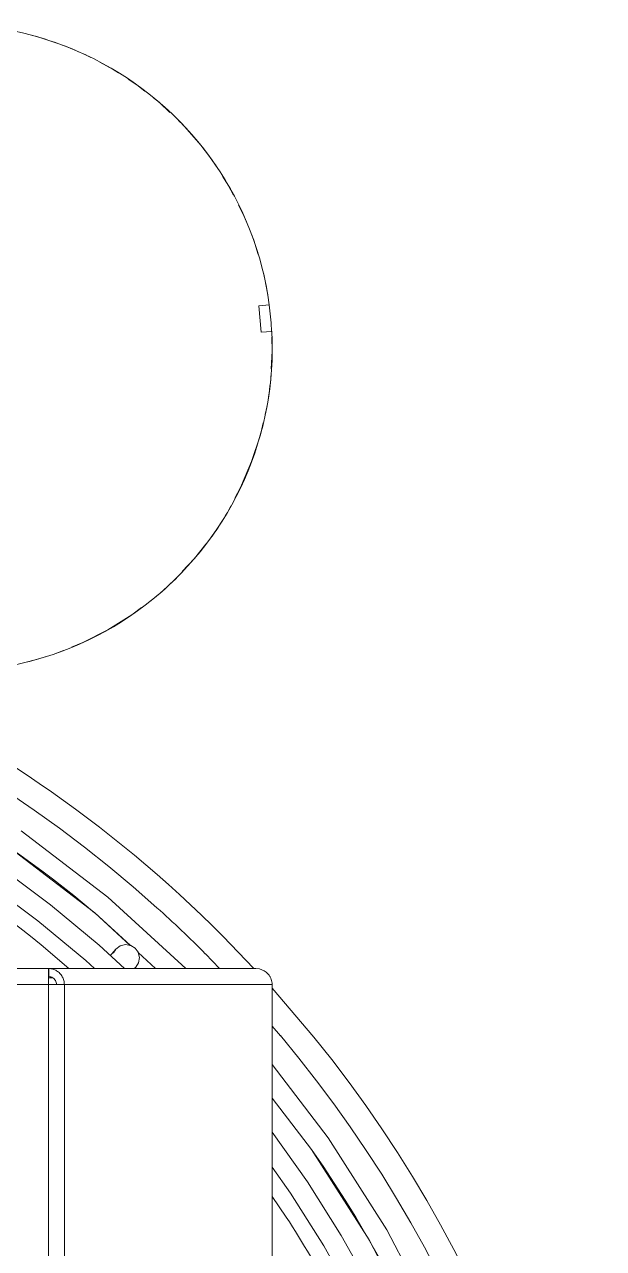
# Model space of a CAD drawing. Header units: millimetres. Extents: x -164867 to 807677, y -316775 to 513985.
# Drawn here: x 245521.7 to 245629.9, y 461441.8 to 461670.7 of the extents above; entities that cross this region are included whole.
import ezdxf

# ---------------------------------------------------------------- set-up
doc = ezdxf.new("R2010")
doc.units = ezdxf.units.MM
doc.layers.add('TECHNO', color=7, linetype='Continuous', lineweight=15)

# ---------------------------------------------------------------- blocks, each defined once
blk = doc.blocks.new('1.2_ миксер планетарный K60_60 литров')
at = {"transparency": 33554687}
for p, q in [((-18.09, 425.12), (-18.09, -404.1)), ((-15.09, 425.12), (-15.09, -404.08)), ((-6.15, -402.08), (0.79, -392.75)), ((3.9, -394.94), (-3.16, -404.43)), ((-4.65, -412.73), (7.56, -396.81)), ((-4.65, -412.73), (7.56, -396.81)), ((-4.65, -412.73), (7.56, -396.81)), ((-4.65, -412.73), (7.56, -396.81)), ((-1.74, -415.17), (10.67, -398.99)), ((42.19, -399.88), (42.32, -400.54)), ((-10.65, -402.71), (-15.09, -407.91)), ((-13.57, -411.04), (-6.15, -402.08)), ((159.2, -401.63), (159.33, -401.06)), ((-18.09, -404.1), (-343.59, -404.1)), ((-15.09, -404.08), (-18.09, -404.1)), ((-18.09, -407.06), (-18.09, -404.1)), ((-16.84, -404.92), (-16.84, -404.1)), ((-16.59, -404.12), (-15.99, -404.11)), ((-15.09, -404.12), (-16.59, -404.12)), ((-15.99, -404.11), (-15.09, -404.08)), ((-15.09, -404.08), (-15.09, -404.12)), ((-15.09, -442.89), (-15.09, -404.08)), ((-3.16, -404.43), (-10.71, -413.54)), ((-18.09, -407.06), (-343.59, -407.06)), ((-18.09, -445.91), (-18.09, -407.06)), ((43.86, -405.59), (44.39, -406.9)), ((44.99, -408.38), (45.84, -410.48)), ((-15.09, -412.69), (-13.57, -411.04)), ((45.84, -410.48), (48.24, -415.19)), ((155.22, -412.02), (155.5, -411.51)), ((-10.71, -413.54), (-15.09, -418.3)), ((-4.66, -412.72), (-10.76, -419.38)), ((-10.76, -419.39), (-4.65, -412.73)), ((-10.76, -419.39), (-4.65, -412.73)), ((-10.76, -419.39), (-4.65, -412.73)), ((153.02, -416.17), (154.34, -413.68)), ((-15.09, -429.74), (-1.74, -415.17)), ((-12.32, -415.92), (-12.64, -415.63)), ((-11.46, -416.7), (-12.32, -415.92)), ((-11.79, -416.46), (-12.22, -416.25)), ((-11.79, -416.46), (-12.22, -416.25)), ((-11.79, -416.46), (-12.22, -416.25)), ((-11.79, -416.46), (-12.22, -416.25)), ((-11.79, -416.46), (-12.22, -416.25)), ((-11.79, -416.46), (-12.22, -416.25)), ((-12.22, -416.25), (-11.79, -416.46)), ((-11.79, -416.46), (-12.22, -416.25)), ((-12.22, -416.25), (-11.79, -416.46)), ((-12.22, -416.25), (-11.79, -416.46)), ((-11.79, -416.46), (-12.22, -416.25)), ((-11.79, -416.46), (-12.22, -416.25)), ((-11.79, -416.46), (-12.22, -416.25)), ((-11.79, -416.46), (-12.22, -416.25)), ((-11.79, -416.46), (-12.22, -416.25)), ((-11.79, -416.46), (-12.22, -416.25)), ((-12.22, -416.25), (-11.79, -416.46)), ((-11.79, -416.46), (-12.22, -416.25)), ((-12.22, -416.25), (-11.79, -416.46)), ((-12.22, -416.25), (-11.79, -416.46)), ((-12.22, -416.25), (-11.79, -416.46)), ((-11.79, -416.46), (-12.22, -416.25)), ((-12.22, -416.25), (-11.79, -416.46)), ((-11.79, -416.46), (-12.22, -416.25)), ((-12.22, -416.25), (-11.79, -416.46)), ((-12.22, -416.25), (-11.79, -416.46)), ((-11.79, -416.46), (-12.22, -416.25)), ((-11.79, -416.46), (-12.22, -416.25)), ((-11.79, -416.46), (-12.22, -416.25)), ((-11.79, -416.46), (-12.22, -416.25)), ((-11.79, -416.46), (-12.22, -416.25)), ((-11.79, -416.46), (-12.22, -416.25)), ((-11.79, -416.46), (-12.22, -416.25)), ((-11.79, -416.46), (-12.22, -416.25)), ((-12.22, -416.25), (-11.79, -416.46)), ((-11.79, -416.46), (-12.22, -416.25)), ((-12.22, -416.25), (-11.79, -416.46)), ((-11.79, -416.46), (-12.22, -416.25)), ((-11.79, -416.46), (-12.22, -416.25)), ((-11.79, -416.46), (-12.22, -416.25)), ((-11.79, -416.46), (-12.22, -416.25)), ((-11.79, -416.46), (-12.22, -416.25)), ((-11.79, -416.46), (-12.22, -416.25)), ((-12.22, -416.25), (-11.79, -416.46)), ((-12.22, -416.25), (-11.79, -416.46)), ((-11.79, -416.46), (-12.22, -416.25)), ((-12.22, -416.25), (-11.79, -416.46)), ((-11.79, -416.46), (-12.22, -416.25)), ((-11.79, -416.46), (-12.22, -416.25)), ((-11.79, -416.46), (-12.22, -416.25)), ((-11.79, -416.46), (-12.22, -416.25)), ((-11.79, -416.46), (-12.22, -416.25)), ((-11.79, -416.46), (-12.22, -416.25)), ((-11.79, -416.46), (-12.22, -416.25)), ((-11.79, -416.46), (-12.22, -416.25)), ((-11.79, -416.46), (-12.22, -416.25)), ((-11.79, -416.46), (-12.22, -416.25)), ((-11.79, -416.46), (-12.22, -416.25)), ((-11.79, -416.46), (-12.22, -416.25)), ((-11.79, -416.46), (-12.22, -416.25)), ((-11.79, -416.46), (-12.22, -416.25)), ((-12.22, -416.25), (-11.79, -416.46)), ((-12.22, -416.25), (-11.79, -416.46)), ((-12.22, -416.25), (-11.79, -416.46)), ((-11.79, -416.46), (-12.22, -416.25)), ((-12.22, -416.25), (-11.79, -416.46)), ((-11.79, -416.46), (-12.22, -416.25)), ((-11.79, -416.46), (-12.22, -416.25)), ((-12.22, -416.25), (-11.79, -416.46)), ((-11.79, -416.46), (-12.22, -416.25)), ((-12.22, -416.25), (-11.79, -416.46)), ((-11.79, -416.46), (-12.22, -416.25)), ((-12.22, -416.25), (-11.79, -416.46)), ((-11.79, -416.46), (-12.22, -416.25)), ((-12.22, -416.25), (-11.79, -416.46)), ((-11.79, -416.46), (-12.22, -416.25)), ((-12.22, -416.25), (-11.79, -416.46)), ((-12.22, -416.25), (-11.79, -416.46)), ((-11.79, -416.46), (-12.22, -416.25)), ((-12.22, -416.25), (-11.79, -416.46)), ((-11.79, -416.46), (-12.22, -416.25)), ((-12.22, -416.25), (-11.79, -416.46)), ((-11.79, -416.46), (-12.22, -416.25)), ((-12.22, -416.25), (-11.79, -416.46)), ((-11.79, -416.46), (-12.22, -416.25)), ((-11.79, -416.46), (-11.46, -416.7)), ((-11.79, -416.46), (-11.46, -416.7)), ((-11.79, -416.46), (-11.46, -416.7)), ((-11.79, -416.46), (-11.46, -416.7)), ((-11.79, -416.46), (-11.46, -416.7)), ((-11.79, -416.46), (-11.46, -416.7)), ((-11.79, -416.46), (-11.46, -416.7)), ((-11.79, -416.46), (-11.46, -416.7)), ((-11.79, -416.46), (-11.46, -416.7)), ((-11.79, -416.46), (-11.46, -416.7)), ((-11.79, -416.46), (-11.46, -416.7)), ((-11.79, -416.46), (-11.46, -416.7)), ((-11.79, -416.46), (-11.46, -416.7)), ((-11.79, -416.46), (-11.46, -416.7)), ((-11.79, -416.46), (-11.46, -416.7)), ((-11.79, -416.46), (-11.46, -416.7)), ((-11.79, -416.46), (-11.46, -416.7)), ((-11.79, -416.46), (-11.46, -416.7)), ((-11.79, -416.46), (-11.46, -416.7)), ((-11.79, -416.46), (-11.46, -416.7)), ((-11.79, -416.46), (-11.46, -416.7)), ((-11.79, -416.46), (-11.46, -416.7)), ((-11.79, -416.46), (-11.46, -416.7)), ((-11.79, -416.46), (-11.46, -416.7)), ((-11.79, -416.46), (-11.46, -416.7)), ((-11.79, -416.46), (-11.46, -416.7)), ((-11.79, -416.46), (-11.46, -416.7)), ((-11.79, -416.46), (-11.46, -416.7)), ((-11.79, -416.46), (-11.46, -416.7)), ((-11.46, -416.7), (-11.79, -416.46)), ((-11.79, -416.46), (-11.46, -416.7)), ((-11.79, -416.46), (-11.46, -416.7)), ((-11.79, -416.46), (-11.46, -416.7)), ((-11.79, -416.46), (-11.46, -416.7)), ((-11.79, -416.46), (-11.46, -416.7)), ((-11.79, -416.46), (-11.46, -416.7)), ((-11.79, -416.46), (-11.46, -416.7)), ((-11.79, -416.46), (-11.46, -416.7)), ((-11.79, -416.46), (-11.46, -416.7)), ((-11.79, -416.46), (-11.46, -416.7)), ((-11.79, -416.46), (-11.46, -416.7)), ((-11.79, -416.46), (-11.46, -416.7)), ((-11.79, -416.46), (-11.46, -416.7)), ((-11.79, -416.46), (-11.46, -416.7)), ((-11.79, -416.46), (-11.46, -416.7)), ((-11.79, -416.46), (-11.46, -416.7)), ((-11.79, -416.46), (-11.46, -416.7)), ((-11.79, -416.46), (-11.46, -416.7)), ((-11.79, -416.46), (-11.46, -416.7)), ((-11.79, -416.46), (-11.46, -416.7)), ((-11.79, -416.46), (-11.46, -416.7)), ((-11.79, -416.46), (-11.46, -416.7)), ((-11.79, -416.46), (-11.46, -416.7)), ((-11.79, -416.46), (-11.46, -416.7)), ((-11.79, -416.46), (-11.46, -416.7)), ((-11.79, -416.46), (-11.46, -416.7)), ((-11.79, -416.46), (-11.46, -416.7)), ((-11.79, -416.46), (-11.46, -416.7)), ((-11.79, -416.46), (-11.46, -416.7)), ((-11.79, -416.46), (-11.46, -416.7)), ((-11.79, -416.46), (-11.46, -416.7)), ((-11.79, -416.46), (-11.46, -416.7)), ((-11.79, -416.46), (-11.46, -416.7)), ((-11.79, -416.46), (-11.46, -416.7)), ((-11.79, -416.46), (-11.46, -416.7)), ((-11.79, -416.46), (-11.46, -416.7)), ((-11.79, -416.46), (-11.46, -416.7)), ((-11.79, -416.46), (-11.46, -416.7)), ((-11.79, -416.46), (-11.46, -416.7)), ((-11.79, -416.46), (-11.46, -416.7)), ((-11.79, -416.46), (-11.46, -416.7)), ((-11.79, -416.46), (-11.46, -416.7)), ((-11.79, -416.46), (-11.46, -416.7)), ((-11.79, -416.46), (-11.46, -416.7)), ((-11.79, -416.46), (-11.46, -416.7)), ((-11.79, -416.46), (-11.46, -416.7)), ((-11.79, -416.46), (-11.46, -416.7)), ((-11.79, -416.46), (-11.46, -416.7)), ((-11.79, -416.46), (-11.46, -416.7)), ((-11.79, -416.46), (-11.46, -416.7)), ((-11.79, -416.46), (-11.46, -416.7)), ((-11.79, -416.46), (-11.46, -416.7)), ((-11.79, -416.46), (-11.46, -416.7)), ((-11.79, -416.46), (-11.46, -416.7)), ((-11.79, -416.46), (-11.46, -416.7)), ((-11.79, -416.46), (-11.46, -416.7)), ((48.24, -415.19), (51.03, -419.67)), ((152.36, -417.18), (153.02, -416.17)), ((-11.46, -416.7), (-10.86, -417.49)), ((-11.46, -416.7), (-10.86, -417.49)), ((-11.46, -416.7), (-10.86, -417.49)), ((-11.46, -416.7), (-10.86, -417.49)), ((-11.46, -416.7), (-10.86, -417.49)), ((-11.46, -416.7), (-10.86, -417.49)), ((-10.86, -417.49), (-11.46, -416.7)), ((-10.86, -417.49), (-11.46, -416.7)), ((-11.46, -416.7), (-10.86, -417.49)), ((-10.86, -417.49), (-11.46, -416.7)), ((-10.86, -417.49), (-11.46, -416.7)), ((-11.46, -416.7), (-10.86, -417.49)), ((-10.86, -417.49), (-11.46, -416.7)), ((-11.46, -416.7), (-10.86, -417.49)), ((-11.46, -416.7), (-10.86, -417.49)), ((-11.46, -416.7), (-10.86, -417.49)), ((-11.46, -416.7), (-10.86, -417.49)), ((-11.46, -416.7), (-10.86, -417.49)), ((-11.46, -416.7), (-10.86, -417.49)), ((-10.86, -417.49), (-11.46, -416.7)), ((-11.46, -416.7), (-10.86, -417.49)), ((-11.46, -416.7), (-10.86, -417.49)), ((-11.46, -416.7), (-10.86, -417.49)), ((-11.46, -416.7), (-10.86, -417.49)), ((-11.46, -416.7), (-10.86, -417.49)), ((-10.86, -417.49), (-11.46, -416.7)), ((-11.46, -416.7), (-10.86, -417.49)), ((-10.86, -417.49), (-11.46, -416.7)), ((-11.46, -416.7), (-10.86, -417.49)), ((-11.46, -416.7), (-10.86, -417.49)), ((-10.86, -417.49), (-11.46, -416.7)), ((-11.46, -416.7), (-10.86, -417.49)), ((-11.46, -416.7), (-10.86, -417.49)), ((-11.46, -416.7), (-10.86, -417.49)), ((-11.46, -416.7), (-10.86, -417.49)), ((-10.86, -417.49), (-11.46, -416.7)), ((-11.46, -416.7), (-10.86, -417.49)), ((-11.46, -416.7), (-10.86, -417.49)), ((-10.86, -417.49), (-11.46, -416.7)), ((-11.46, -416.7), (-10.86, -417.49)), ((-11.46, -416.7), (-10.86, -417.49)), ((-11.46, -416.7), (-10.86, -417.49)), ((-10.86, -417.49), (-11.46, -416.7)), ((-11.46, -416.7), (-10.86, -417.49)), ((-10.86, -417.49), (-11.46, -416.7)), ((-11.46, -416.7), (-10.86, -417.49)), ((-11.46, -416.7), (-10.86, -417.49)), ((-11.46, -416.7), (-10.86, -417.49)), ((-10.86, -417.49), (-11.46, -416.7)), ((-11.46, -416.7), (-10.86, -417.49)), ((-11.46, -416.7), (-10.86, -417.49)), ((-11.46, -416.7), (-10.86, -417.49)), ((-10.86, -417.49), (-11.46, -416.7)), ((-10.86, -417.49), (-11.46, -416.7)), ((-11.46, -416.7), (-10.86, -417.49)), ((-11.46, -416.7), (-10.86, -417.49)), ((-10.86, -417.49), (-11.46, -416.7)), ((-11.46, -416.7), (-10.86, -417.49)), ((-11.46, -416.7), (-10.86, -417.49)), ((-10.86, -417.49), (-11.46, -416.7)), ((-11.46, -416.7), (-10.86, -417.49)), ((-11.46, -416.7), (-10.86, -417.49)), ((-10.86, -417.49), (-11.46, -416.7)), ((-10.86, -417.49), (-11.46, -416.7)), ((-11.46, -416.7), (-10.86, -417.49)), ((-10.86, -417.49), (-11.46, -416.7)), ((-11.46, -416.7), (-10.86, -417.49)), ((-11.46, -416.7), (-10.86, -417.49)), ((-11.46, -416.7), (-10.86, -417.49)), ((-11.46, -416.7), (-10.86, -417.49)), ((-11.46, -416.7), (-10.86, -417.49)), ((-11.46, -416.7), (-10.86, -417.49)), ((-10.86, -417.49), (-11.46, -416.7)), ((-11.46, -416.7), (-10.86, -417.49)), ((-11.46, -416.7), (-10.86, -417.49)), ((-11.46, -416.7), (-10.86, -417.49)), ((-10.86, -417.49), (-11.46, -416.7)), ((-11.46, -416.7), (-10.86, -417.49)), ((-11.46, -416.7), (-10.86, -417.49)), ((-11.46, -416.7), (-10.86, -417.49)), ((-11.46, -416.7), (-10.86, -417.49)), ((-10.86, -417.49), (-11.46, -416.7)), ((-11.46, -416.7), (-10.86, -417.49)), ((-11.46, -416.7), (-10.86, -417.49)), ((-10.86, -417.49), (-11.46, -416.7)), ((-10.61, -418.47), (-10.86, -417.49)), ((-10.61, -418.47), (-10.86, -417.49)), ((-10.61, -418.47), (-10.86, -417.49)), ((-10.61, -418.47), (-10.86, -417.49)), ((-10.61, -418.47), (-10.86, -417.49)), ((-10.61, -418.47), (-10.86, -417.49)), ((-10.61, -418.47), (-10.86, -417.49)), ((-10.61, -418.47), (-10.86, -417.49)), ((-10.61, -418.47), (-10.86, -417.49)), ((-10.61, -418.47), (-10.86, -417.49)), ((-10.61, -418.47), (-10.86, -417.49)), ((-10.61, -418.47), (-10.86, -417.49)), ((-10.61, -418.47), (-10.86, -417.49)), ((-10.61, -418.47), (-10.86, -417.49)), ((-10.86, -417.49), (-10.61, -418.47)), ((-10.61, -418.47), (-10.86, -417.49)), ((-10.61, -418.47), (-10.86, -417.49)), ((-10.61, -418.47), (-10.86, -417.49)), ((-10.61, -418.47), (-10.86, -417.49)), ((-10.61, -418.47), (-10.86, -417.49)), ((-10.61, -418.47), (-10.86, -417.49)), ((-10.61, -418.47), (-10.86, -417.49)), ((-10.61, -418.47), (-10.86, -417.49)), ((-10.61, -418.47), (-10.86, -417.49)), ((-10.61, -418.47), (-10.86, -417.49)), ((-10.61, -418.47), (-10.86, -417.49)), ((-10.61, -418.47), (-10.86, -417.49)), ((-10.61, -418.47), (-10.86, -417.49)), ((-10.61, -418.47), (-10.86, -417.49)), ((-10.61, -418.47), (-10.86, -417.49)), ((-10.61, -418.47), (-10.86, -417.49)), ((-10.61, -418.47), (-10.86, -417.49)), ((-10.61, -418.47), (-10.86, -417.49)), ((-10.61, -418.47), (-10.86, -417.49)), ((-10.61, -418.47), (-10.86, -417.49)), ((-10.61, -418.47), (-10.86, -417.49)), ((-10.61, -418.47), (-10.86, -417.49)), ((-10.61, -418.47), (-10.86, -417.49)), ((-10.61, -418.47), (-10.86, -417.49)), ((-10.61, -418.47), (-10.86, -417.49)), ((-10.61, -418.47), (-10.86, -417.49)), ((-10.61, -418.47), (-10.86, -417.49)), ((-10.61, -418.47), (-10.86, -417.49)), ((-10.61, -418.47), (-10.86, -417.49)), ((-10.61, -418.47), (-10.86, -417.49)), ((-10.61, -418.47), (-10.86, -417.49)), ((-10.61, -418.47), (-10.86, -417.49)), ((-10.61, -418.47), (-10.86, -417.49)), ((-10.61, -418.47), (-10.86, -417.49)), ((-10.61, -418.47), (-10.86, -417.49)), ((-10.61, -418.47), (-10.86, -417.49)), ((-10.61, -418.47), (-10.86, -417.49)), ((-10.61, -418.47), (-10.86, -417.49)), ((-10.61, -418.47), (-10.86, -417.49)), ((-10.61, -418.47), (-10.86, -417.49)), ((-10.61, -418.47), (-10.86, -417.49)), ((-10.61, -418.47), (-10.86, -417.49)), ((-10.61, -418.47), (-10.86, -417.49)), ((-10.61, -418.47), (-10.86, -417.49)), ((-10.86, -417.49), (-10.61, -418.47)), ((-10.86, -417.49), (-10.61, -418.47)), ((-10.61, -418.47), (-10.86, -417.49)), ((-10.61, -418.47), (-10.86, -417.49)), ((-10.61, -418.47), (-10.86, -417.49)), ((-10.61, -418.47), (-10.86, -417.49)), ((-10.61, -418.47), (-10.86, -417.49)), ((-10.61, -418.47), (-10.86, -417.49)), ((-10.61, -418.47), (-10.86, -417.49)), ((-10.61, -418.47), (-10.86, -417.49)), ((-10.61, -418.47), (-10.86, -417.49)), ((-10.61, -418.47), (-10.86, -417.49)), ((-10.61, -418.47), (-10.86, -417.49)), ((-10.61, -418.47), (-10.86, -417.49)), ((-10.61, -418.47), (-10.86, -417.49)), ((-10.61, -418.47), (-10.86, -417.49)), ((-10.61, -418.47), (-10.86, -417.49)), ((-10.61, -418.47), (-10.86, -417.49)), ((-10.61, -418.47), (-10.86, -417.49)), ((-10.61, -418.47), (-10.86, -417.49)), ((-10.61, -418.47), (-10.86, -417.49)), ((-10.61, -418.47), (-10.86, -417.49)), ((-10.61, -418.47), (-10.86, -417.49)), ((-10.61, -418.47), (-10.86, -417.49)), ((-10.61, -418.47), (-10.86, -417.49)), ((-10.86, -417.49), (-10.61, -418.47)), ((-10.61, -418.47), (-10.78, -419.47)), ((-10.61, -418.47), (-10.78, -419.47)), ((-10.61, -418.47), (-10.78, -419.47)), ((-10.61, -418.47), (-10.78, -419.47)), ((-10.61, -418.47), (-10.78, -419.47)), ((-10.78, -419.47), (-10.61, -418.47)), ((-10.76, -419.39), (-10.61, -418.47)), ((-10.61, -418.47), (-10.76, -419.39)), ((-10.61, -418.47), (-10.76, -419.39)), ((-10.76, -419.39), (-10.61, -418.47)), ((-10.61, -418.47), (-10.76, -419.39)), ((-10.61, -418.47), (-10.76, -419.39)), ((-10.61, -418.47), (-10.76, -419.39)), ((-10.61, -418.47), (-10.76, -419.39)), ((-10.76, -419.39), (-10.61, -418.47)), ((-10.61, -418.47), (-10.76, -419.39)), ((-10.76, -419.39), (-10.61, -418.47)), ((-10.61, -418.47), (-10.76, -419.39)), ((-10.61, -418.47), (-10.76, -419.39)), ((-10.76, -419.39), (-10.61, -418.47)), ((-10.76, -419.39), (-10.61, -418.47)), ((-10.76, -419.39), (-10.61, -418.47)), ((-10.76, -419.39), (-10.61, -418.47)), ((-10.61, -418.47), (-10.76, -419.39)), ((-10.61, -418.47), (-10.76, -419.39)), ((-10.61, -418.47), (-10.76, -419.39)), ((-10.61, -418.47), (-10.76, -419.39)), ((-10.61, -418.47), (-10.76, -419.39)), ((-10.76, -419.39), (-10.61, -418.47)), ((-10.61, -418.47), (-10.76, -419.39)), ((-10.61, -418.47), (-10.76, -419.39)), ((-10.61, -418.47), (-10.76, -419.39)), ((-10.76, -419.39), (-10.61, -418.47)), ((-10.76, -419.39), (-10.61, -418.47)), ((-10.76, -419.39), (-10.61, -418.47)), ((-10.76, -419.39), (-10.61, -418.47)), ((-10.76, -419.39), (-10.61, -418.47)), ((-10.61, -418.47), (-10.76, -419.39)), ((-10.76, -419.39), (-10.61, -418.47)), ((-10.76, -419.39), (-10.61, -418.47)), ((-10.61, -418.47), (-10.76, -419.39)), ((-10.61, -418.47), (-10.76, -419.39)), ((-10.61, -418.47), (-10.76, -419.39)), ((-10.61, -418.47), (-10.76, -419.39)), ((-10.61, -418.47), (-10.76, -419.39)), ((-10.61, -418.47), (-10.76, -419.39)), ((-10.61, -418.47), (-10.76, -419.39)), ((-10.61, -418.47), (-10.76, -419.39)), ((-10.61, -418.47), (-10.76, -419.39)), ((-10.76, -419.39), (-10.61, -418.47)), ((-10.61, -418.47), (-10.76, -419.39)), ((-10.61, -418.47), (-10.76, -419.39)), ((-10.76, -419.39), (-10.61, -418.47)), ((-10.61, -418.47), (-10.76, -419.39)), ((-10.61, -418.47), (-10.76, -419.39)), ((-10.61, -418.47), (-10.76, -419.39)), ((-10.61, -418.47), (-10.76, -419.39)), ((-10.76, -419.39), (-10.61, -418.47)), ((-10.61, -418.47), (-10.76, -419.39)), ((-10.76, -419.39), (-10.61, -418.47)), ((-10.76, -419.39), (-10.61, -418.47)), ((-10.61, -418.47), (-10.76, -419.39)), ((-10.61, -418.47), (-10.76, -419.39)), ((-10.61, -418.47), (-10.76, -419.39)), ((-10.61, -418.47), (-10.76, -419.39)), ((-10.61, -418.47), (-10.76, -419.39)), ((-10.61, -418.47), (-10.76, -419.39)), ((-10.61, -418.47), (-10.76, -419.39)), ((-10.61, -418.47), (-10.76, -419.39)), ((-10.76, -419.39), (-10.61, -418.47)), ((-10.61, -418.47), (-10.76, -419.39)), ((-10.61, -418.47), (-10.76, -419.39)), ((-10.61, -418.47), (-10.76, -419.39)), ((-10.61, -418.47), (-10.76, -419.39)), ((-10.61, -418.47), (-10.76, -419.39)), ((-10.61, -418.47), (-10.76, -419.39)), ((-10.61, -418.47), (-10.76, -419.39)), ((-10.76, -419.39), (-10.61, -418.47)), ((-10.61, -418.47), (-10.76, -419.39)), ((-10.61, -418.47), (-10.76, -419.39)), ((-10.61, -418.47), (-10.76, -419.39)), ((-10.76, -419.39), (-10.61, -418.47)), ((-10.61, -418.47), (-10.76, -419.39)), ((-10.61, -418.47), (-10.76, -419.39)), ((-10.76, -419.39), (-10.61, -418.47)), ((-14.84, -420.39), (-15.09, -420.1)), ((-14.84, -420.39), (-15.09, -420.1)), ((-15.09, -420.1), (-14.84, -420.39)), ((-15.09, -420.1), (-14.84, -420.39)), ((-14.84, -420.39), (-15.09, -420.1)), ((-14.84, -420.39), (-15.09, -420.1)), ((-14.84, -420.39), (-15.09, -420.1)), ((-14.84, -420.39), (-15.09, -420.1)), ((-15.09, -420.1), (-14.84, -420.39)), ((-15.09, -420.1), (-14.84, -420.39)), ((-14.84, -420.39), (-15.09, -420.1)), ((-15.09, -420.1), (-14.84, -420.39)), ((-14.84, -420.39), (-15.09, -420.1)), ((-14.84, -420.39), (-15.09, -420.1)), ((-14.84, -420.39), (-15.09, -420.1)), ((-14.84, -420.39), (-15.09, -420.1)), ((-14.84, -420.39), (-15.09, -420.1)), ((-15.09, -420.1), (-14.84, -420.39)), ((-15.09, -420.1), (-14.84, -420.39)), ((-14.84, -420.39), (-15.09, -420.1)), ((-14.84, -420.39), (-15.09, -420.1)), ((-14.84, -420.39), (-15.09, -420.1)), ((-14.84, -420.39), (-15.09, -420.1)), ((-15.09, -420.1), (-14.84, -420.39)), ((-14.84, -420.39), (-15.09, -420.1)), ((-14.84, -420.39), (-15.09, -420.1)), ((-14.84, -420.39), (-15.09, -420.1)), ((-14.84, -420.39), (-15.09, -420.1)), ((-14.84, -420.39), (-15.09, -420.1)), ((-14.84, -420.39), (-15.09, -420.1)), ((-14.84, -420.39), (-15.09, -420.1)), ((-14.84, -420.39), (-15.09, -420.1)), ((-14.84, -420.39), (-15.09, -420.1)), ((-14.84, -420.39), (-15.09, -420.1)), ((-14.84, -420.39), (-15.09, -420.1)), ((-14.84, -420.39), (-15.09, -420.1)), ((-14.84, -420.39), (-15.09, -420.1)), ((-14.84, -420.39), (-15.09, -420.1)), ((-14.84, -420.39), (-15.09, -420.1)), ((-14.84, -420.39), (-15.09, -420.1)), ((-14.84, -420.39), (-15.09, -420.1)), ((-14.84, -420.39), (-15.09, -420.1)), ((-14.84, -420.39), (-15.09, -420.1)), ((-14.84, -420.39), (-15.09, -420.1)), ((-14.84, -420.39), (-15.09, -420.1)), ((-14.84, -420.39), (-15.09, -420.1)), ((-14.84, -420.39), (-15.09, -420.1)), ((-14.84, -420.39), (-15.09, -420.1)), ((-14.84, -420.39), (-15.09, -420.1)), ((-14.84, -420.39), (-15.09, -420.1)), ((-14.84, -420.39), (-15.09, -420.1)), ((-14.84, -420.39), (-15.09, -420.1)), ((-14.84, -420.39), (-15.09, -420.1)), ((-14.84, -420.39), (-15.09, -420.1)), ((-14.84, -420.39), (-15.09, -420.1)), ((-14.84, -420.39), (-15.09, -420.1)), ((-14.84, -420.39), (-15.09, -420.1)), ((-14.84, -420.39), (-15.09, -420.1)), ((-14.84, -420.39), (-15.09, -420.1)), ((-14.84, -420.39), (-15.09, -420.1)), ((-14.84, -420.39), (-15.09, -420.1)), ((-14.84, -420.39), (-15.09, -420.1)), ((-14.84, -420.39), (-15.09, -420.1)), ((-14.84, -420.39), (-15.09, -420.1)), ((-14.84, -420.39), (-15.09, -420.1)), ((-14.84, -420.39), (-15.09, -420.1)), ((-14.84, -420.39), (-15.09, -420.1)), ((-14.84, -420.39), (-15.09, -420.1)), ((-14.84, -420.39), (-15.09, -420.1)), ((-14.84, -420.39), (-15.09, -420.1)), ((-14.84, -420.39), (-15.09, -420.1)), ((-14.84, -420.39), (-15.09, -420.1)), ((-14.84, -420.39), (-15.09, -420.1)), ((-14.84, -420.39), (-15.09, -420.1)), ((-14.84, -420.39), (-15.09, -420.1)), ((-14.84, -420.39), (-15.09, -420.1)), ((-14.84, -420.39), (-15.09, -420.1)), ((-14.84, -420.39), (-15.09, -420.1)), ((-14.84, -420.39), (-15.09, -420.1)), ((-15.09, -420.1), (-14.84, -420.39)), ((-14.84, -420.39), (-15.09, -420.1)), ((-14.84, -420.39), (-15.09, -420.1)), ((-14.84, -420.39), (-15.09, -420.1)), ((-14.84, -420.39), (-15.09, -420.1)), ((-15.09, -420.1), (-14.84, -420.39)), ((-14.95, -420.28), (-15.09, -420.16)), ((-12.11, -420.85), (-15.09, -424.11)), ((-15.09, -424.12), (-12.1, -420.85)), ((-14.84, -420.39), (-14.95, -420.28)), ((-14, -420.92), (-14.84, -420.39)), ((-14, -420.92), (-14.84, -420.39)), ((-14.84, -420.39), (-14, -420.92)), ((-14.84, -420.39), (-14, -420.92)), ((-14.84, -420.39), (-14, -420.92)), ((-14.84, -420.39), (-14, -420.92)), ((-14.84, -420.39), (-14, -420.92)), ((-14, -420.92), (-14.84, -420.39)), ((-14, -420.92), (-14.84, -420.39)), ((-14, -420.92), (-14.84, -420.39)), ((-14, -420.92), (-14.84, -420.39)), ((-14, -420.92), (-14.84, -420.39)), ((-14.84, -420.39), (-14, -420.92)), ((-14, -420.92), (-14.84, -420.39)), ((-14, -420.92), (-14.84, -420.39)), ((-14, -420.92), (-14.84, -420.39)), ((-14.84, -420.39), (-14, -420.92)), ((-14, -420.92), (-14.84, -420.39)), ((-14, -420.92), (-14.84, -420.39)), ((-14.84, -420.39), (-14, -420.92)), ((-14.84, -420.39), (-14, -420.92)), ((-14.84, -420.39), (-14, -420.92)), ((-14.84, -420.39), (-14, -420.92)), ((-14.84, -420.39), (-14, -420.92)), ((-14.84, -420.39), (-14, -420.92)), ((-14, -420.92), (-14.84, -420.39)), ((-14, -420.92), (-14.84, -420.39)), ((-14, -420.92), (-14.84, -420.39)), ((-14, -420.92), (-14.84, -420.39)), ((-14, -420.92), (-14.84, -420.39)), ((-14, -420.92), (-14.84, -420.39)), ((-14, -420.92), (-14.84, -420.39)), ((-14, -420.92), (-14.84, -420.39)), ((-14, -420.92), (-14.84, -420.39)), ((-14, -420.92), (-14.84, -420.39)), ((-14, -420.92), (-14.84, -420.39)), ((-14, -420.92), (-14.84, -420.39)), ((-14, -420.92), (-14.84, -420.39)), ((-14, -420.92), (-14.84, -420.39)), ((-14, -420.92), (-14.84, -420.39)), ((-14.84, -420.39), (-14, -420.92)), ((-14, -420.92), (-14.84, -420.39)), ((-14, -420.92), (-14.84, -420.39)), ((-14.84, -420.39), (-14, -420.92)), ((-14, -420.92), (-14.84, -420.39)), ((-14, -420.92), (-14.84, -420.39)), ((-14, -420.92), (-14.84, -420.39)), ((-14, -420.92), (-14.84, -420.39)), ((-14.84, -420.39), (-14, -420.92)), ((-14, -420.92), (-14.84, -420.39)), ((-14, -420.92), (-14.84, -420.39)), ((-14, -420.92), (-14.84, -420.39)), ((-14, -420.92), (-14.84, -420.39)), ((-14.84, -420.39), (-14, -420.92)), ((-14, -420.92), (-14.84, -420.39)), ((-14, -420.92), (-14.84, -420.39)), ((-14, -420.92), (-14.84, -420.39)), ((-14, -420.92), (-14.84, -420.39)), ((-14, -420.92), (-14.84, -420.39)), ((-14, -420.92), (-14.84, -420.39)), ((-14, -420.92), (-14.84, -420.39)), ((-14, -420.92), (-14.84, -420.39)), ((-14, -420.92), (-14.84, -420.39)), ((-14.84, -420.39), (-14, -420.92)), ((-14.84, -420.39), (-14, -420.92)), ((-14.84, -420.39), (-14, -420.92)), ((-14, -420.92), (-14.84, -420.39)), ((-14, -420.92), (-14.84, -420.39)), ((-14, -420.92), (-14.84, -420.39)), ((-14, -420.92), (-14.84, -420.39)), ((-14, -420.92), (-14.84, -420.39)), ((-14, -420.92), (-14.84, -420.39)), ((-14, -420.92), (-14.84, -420.39)), ((-14, -420.92), (-14.84, -420.39)), ((-14, -420.92), (-14.84, -420.39)), ((-14, -420.92), (-14.84, -420.39)), ((-14, -420.92), (-14.84, -420.39)), ((-14, -420.92), (-14.84, -420.39)), ((-14, -420.92), (-14.84, -420.39)), ((-14, -420.92), (-14.84, -420.39)), ((-14, -420.92), (-14.84, -420.39)), ((-14, -420.92), (-14.84, -420.39)), ((-14, -420.92), (-14.84, -420.39)), ((-14, -420.92), (-14.84, -420.39)), ((-14, -420.92), (-14.84, -420.39)), ((-14, -420.92), (-14.84, -420.39)), ((-13, -421.08), (-14, -420.92)), ((-13, -421.08), (-14, -420.92)), ((-13, -421.08), (-14, -420.92)), ((-13, -421.08), (-14, -420.92)), ((-13, -421.08), (-14, -420.92)), ((-13, -421.08), (-14, -420.92)), ((-14, -420.92), (-13, -421.08)), ((-13, -421.08), (-14, -420.92)), ((-13, -421.08), (-14, -420.92)), ((-14, -420.92), (-13, -421.08)), ((-14, -420.92), (-13, -421.08)), ((-13, -421.08), (-14, -420.92)), ((-13, -421.08), (-14, -420.92)), ((-14, -420.92), (-13, -421.08)), ((-13, -421.08), (-14, -420.92)), ((-13, -421.08), (-14, -420.92)), ((-13, -421.08), (-14, -420.92)), ((-13, -421.08), (-14, -420.92)), ((-13, -421.08), (-14, -420.92)), ((-14, -420.92), (-13, -421.08)), ((-13, -421.08), (-14, -420.92)), ((-14, -420.92), (-13, -421.08)), ((-13, -421.08), (-14, -420.92)), ((-13, -421.08), (-14, -420.92)), ((-13, -421.08), (-14, -420.92)), ((-13, -421.08), (-14, -420.92)), ((-13, -421.08), (-14, -420.92)), ((-13, -421.08), (-14, -420.92)), ((-13, -421.08), (-14, -420.92)), ((-13, -421.08), (-14, -420.92)), ((-13, -421.08), (-14, -420.92)), ((-13, -421.08), (-14, -420.92)), ((-13, -421.08), (-14, -420.92)), ((-13, -421.08), (-14, -420.92)), ((-13, -421.08), (-14, -420.92)), ((-13, -421.08), (-14, -420.92)), ((-13, -421.08), (-14, -420.92)), ((-13, -421.08), (-14, -420.92)), ((-13, -421.08), (-14, -420.92)), ((-13, -421.08), (-14, -420.92)), ((-13, -421.08), (-14, -420.92)), ((-13, -421.08), (-14, -420.92)), ((-13, -421.08), (-14, -420.92)), ((-13, -421.08), (-14, -420.92)), ((-13, -421.08), (-14, -420.92)), ((-13, -421.08), (-14, -420.92)), ((-13, -421.08), (-14, -420.92)), ((-13, -421.08), (-14, -420.92)), ((-13, -421.08), (-14, -420.92)), ((-14, -420.92), (-13, -421.08)), ((-13, -421.08), (-14, -420.92)), ((-13, -421.08), (-14, -420.92)), ((-13, -421.08), (-14, -420.92)), ((-13, -421.08), (-14, -420.92)), ((-13, -421.08), (-14, -420.92)), ((-13, -421.08), (-14, -420.92)), ((-13, -421.08), (-14, -420.92)), ((-13, -421.08), (-14, -420.92)), ((-13, -421.08), (-14, -420.92)), ((-13, -421.08), (-14, -420.92)), ((-14, -420.92), (-13, -421.08)), ((-13, -421.08), (-14, -420.92)), ((-13, -421.08), (-14, -420.92)), ((-13, -421.08), (-14, -420.92)), ((-13, -421.08), (-14, -420.92)), ((-13, -421.08), (-14, -420.92)), ((-13, -421.08), (-14, -420.92)), ((-13, -421.08), (-14, -420.92)), ((-13, -421.08), (-14, -420.92)), ((-13, -421.08), (-14, -420.92)), ((-13, -421.08), (-14, -420.92)), ((-13, -421.08), (-14, -420.92)), ((-13, -421.08), (-14, -420.92)), ((-13, -421.08), (-14, -420.92)), ((-14, -420.92), (-13, -421.08)), ((-13, -421.08), (-14, -420.92)), ((-14, -420.92), (-13, -421.08)), ((-13, -421.08), (-14, -420.92)), ((-13, -421.08), (-14, -420.92)), ((-13, -421.08), (-14, -420.92)), ((-13, -421.08), (-14, -420.92)), ((-13, -421.08), (-14, -420.92)), ((-14, -420.92), (-13, -421.08)), ((-13, -421.08), (-14, -420.92)), ((-13, -421.08), (-14, -420.92)), ((-12.02, -420.83), (-13, -421.08)), ((-12.02, -420.83), (-13, -421.08)), ((-12.02, -420.83), (-13, -421.08)), ((-12.02, -420.83), (-13, -421.08)), ((-12.02, -420.83), (-13, -421.08)), ((-12.1, -420.85), (-13, -421.08)), ((-12.1, -420.85), (-13, -421.08)), ((-12.1, -420.85), (-13, -421.08)), ((-12.1, -420.85), (-13, -421.08)), ((-12.1, -420.85), (-13, -421.08)), ((-12.1, -420.85), (-13, -421.08)), ((-12.1, -420.85), (-13, -421.08)), ((-12.1, -420.85), (-13, -421.08)), ((-12.1, -420.85), (-13, -421.08)), ((-12.1, -420.85), (-13, -421.08)), ((-12.1, -420.85), (-13, -421.08)), ((-12.1, -420.85), (-13, -421.08)), ((-12.1, -420.85), (-13, -421.08)), ((-13, -421.08), (-12.1, -420.85)), ((-13, -421.08), (-12.1, -420.85)), ((-13, -421.08), (-12.1, -420.85)), ((-12.1, -420.85), (-13, -421.08)), ((-12.1, -420.85), (-13, -421.08)), ((-12.1, -420.85), (-13, -421.08)), ((-13, -421.08), (-12.1, -420.85)), ((-13, -421.08), (-12.1, -420.85)), ((-13, -421.08), (-12.1, -420.85)), ((-12.1, -420.85), (-13, -421.08)), ((-12.1, -420.85), (-13, -421.08)), ((-13, -421.08), (-12.1, -420.85)), ((-12.1, -420.85), (-13, -421.08)), ((-12.1, -420.85), (-13, -421.08)), ((-13, -421.08), (-12.1, -420.85)), ((-12.1, -420.85), (-13, -421.08)), ((-12.1, -420.85), (-13, -421.08)), ((-12.1, -420.85), (-13, -421.08)), ((-12.1, -420.85), (-13, -421.08)), ((-13, -421.08), (-12.1, -420.85)), ((-12.1, -420.85), (-13, -421.08)), ((-12.1, -420.85), (-13, -421.08)), ((-13, -421.08), (-12.1, -420.85)), ((-12.1, -420.85), (-13, -421.08)), ((-12.1, -420.85), (-13, -421.08)), ((-12.1, -420.85), (-13, -421.08)), ((-12.1, -420.85), (-13, -421.08)), ((-12.1, -420.85), (-13, -421.08)), ((-12.1, -420.85), (-13, -421.08)), ((-12.1, -420.85), (-13, -421.08)), ((-12.1, -420.85), (-13, -421.08)), ((-12.1, -420.85), (-13, -421.08)), ((-12.1, -420.85), (-13, -421.08)), ((-12.1, -420.85), (-13, -421.08)), ((-12.1, -420.85), (-13, -421.08)), ((-12.1, -420.85), (-13, -421.08)), ((-12.1, -420.85), (-13, -421.08)), ((-12.1, -420.85), (-13, -421.08)), ((-12.1, -420.85), (-13, -421.08)), ((-12.1, -420.85), (-13, -421.08)), ((-12.1, -420.85), (-13, -421.08)), ((-12.1, -420.85), (-13, -421.08)), ((-12.1, -420.85), (-13, -421.08)), ((-12.1, -420.85), (-13, -421.08)), ((-12.1, -420.85), (-13, -421.08)), ((-12.1, -420.85), (-13, -421.08)), ((-12.1, -420.85), (-13, -421.08)), ((-12.1, -420.85), (-13, -421.08)), ((-12.1, -420.85), (-13, -421.08)), ((-12.1, -420.85), (-13, -421.08)), ((-12.1, -420.85), (-13, -421.08)), ((-12.1, -420.85), (-13, -421.08)), ((-12.1, -420.85), (-13, -421.08)), ((-12.1, -420.85), (-13, -421.08)), ((-12.1, -420.85), (-13, -421.08)), ((-12.1, -420.85), (-13, -421.08)), ((-12.1, -420.85), (-13, -421.08)), ((-12.1, -420.85), (-13, -421.08)), ((-12.1, -420.85), (-13, -421.08)), ((-12.1, -420.85), (-13, -421.08)), ((-12.1, -420.85), (-13, -421.08)), ((-12.1, -420.85), (-13, -421.08)), ((-12.1, -420.85), (-13, -421.08)), ((-12.1, -420.85), (-13, -421.08)), ((-12.1, -420.85), (-13, -421.08)), ((-12.1, -420.85), (-13, -421.08)), ((-12.1, -420.85), (-13, -421.08)), ((-11.27, -420.27), (-12.02, -420.83)), ((-11.27, -420.27), (-12.02, -420.83)), ((-11.27, -420.27), (-12.02, -420.83)), ((-11.27, -420.27), (-12.02, -420.83)), ((-11.27, -420.27), (-12.02, -420.83)), ((-11.84, -420.7), (-12.02, -420.83)), ((-11.27, -420.27), (-10.78, -419.47)), ((-11.27, -420.27), (-10.78, -419.47)), ((-11.27, -420.27), (-10.78, -419.47)), ((-11.27, -420.27), (-10.78, -419.47)), ((-11.27, -420.27), (-10.78, -419.47)), ((51.03, -419.67), (52.39, -421.47)), ((148.97, -422.08), (150.14, -420.59)), ((150.14, -420.59), (151.17, -419)), ((53.35, -422.76), (54.2, -423.88)), ((144.97, -426.8), (146.89, -424.75)), ((146.89, -424.75), (147.63, -423.8)), ((57.73, -427.81), (58.22, -428.26)), ((59.12, -429.11), (61.59, -431.41)), ((143.29, -428.61), (143.69, -428.18)), ((61.59, -431.41), (64.25, -433.49)), ((-12.31, -433.42), (-15.09, -436.06)), ((65.21, -434.25), (65.74, -434.66)), ((-9.02, -436.71), (-15.09, -442.48)), ((130.67, -438.1), (133.05, -436.61)), ((134.65, -435.62), (135.14, -435.31)), ((70.17, -437.54), (71.41, -438.2)), ((72.83, -438.96), (74.83, -440.02)), ((129.59, -438.65), (130.67, -438.1)), ((74.83, -440.02), (79.69, -442.08)), ((124.2, -441.21), (125.96, -440.5)), ((125.96, -440.5), (127.65, -439.63)), ((-15.17, -443.57), (-15.51, -444.4)), ((-15.09, -442.89), (-15.17, -443.57)), ((79.69, -442.08), (84.7, -443.72)), ((84.7, -443.72), (86.91, -444.23)), ((108.84, -443.39), (103.86, -443.85)), ((103.86, -443.85), (104.04, -445.85)), ((109.02, -445.38), (108.84, -443.39)), ((116.02, -444.01), (116.58, -443.84)), ((118.38, -443.29), (121.07, -442.47)), ((121.07, -442.47), (122.19, -442.02)), ((-18.09, -445.91), (-99.34, -445.91)), ((-57.72, -445.91), (-61.57, -448.55)), ((-57.1, -449.35), (-52.24, -445.91)), ((-45.68, -445.91), (-54.98, -452.5)), ((-39.31, -445.91), (-48.93, -453.28)), ((-48.92, -453.29), (-39.3, -445.91)), ((-48.92, -453.29), (-39.3, -445.91)), ((-48.92, -453.29), (-39.3, -445.91)), ((-48.92, -453.29), (-39.3, -445.91)), ((-46.74, -456.4), (-33.06, -445.91)), ((-18.76, -445.91), (-27.92, -453.73)), ((-25.85, -445.91), (-27.64, -447.47)), ((-15.76, -444.79), (-16.24, -445.27)), ((-15.51, -444.4), (-15.76, -444.79)), ((88.47, -444.59), (89.85, -444.91)), ((95.07, -445.65), (95.74, -445.68)), ((97.06, -445.75), (100.34, -445.93)), ((100.34, -445.93), (103.04, -445.83)), ((104.04, -445.8), (105.62, -445.74)), ((105.62, -445.74), (109.02, -445.33)), ((-66.92, -455.57), (-57.1, -449.35)), ((-54.98, -452.5), (-64.97, -458.83)), ((-65.84, -464.07), (-48.92, -453.29)), ((-65.84, -464.07), (-48.92, -453.29)), ((-65.84, -464.07), (-48.92, -453.29)), ((-65.84, -464.07), (-48.92, -453.29)), ((-77.06, -461.27), (-66.92, -455.57)), ((-63.94, -467.36), (-46.74, -456.4)), ((-64.97, -458.83), (-75.28, -464.63)), ((-83.64, -473.33), (-65.84, -464.07)), ((-82.04, -476.78), (-63.94, -467.36))]:
    blk.add_line(p, q, dxfattribs=at)
for centre, radius, start, end in [((-180.84, -264.88), 238.34, 318, 45), ((-180.84, -264.88), 219, 321, 3), ((-180.84, -264.88), 229.99, 320, 0), ((-180.84, -264.88), 243, 315, 357), ((100.91, -385.43), 60.5, 277.7091, 25.4725), ((100.91, -385.43), 60.5, 165.209, 272.9723), ((100.91, -385.43), 60.5, 194.4657, 199.4656), ((100.91, -385.43), 60.5, 334.4655, 344.4655), ((-180.84, -264.88), 238.34, 314.9999, 317.9999), ((100.91, -385.43), 60.5, 219.4659, 224.4659), ((100.91, -385.43), 60.5, 304.4654, 314.4654), ((100.91, -385.43), 60.5, 234.4655, 239.4655), ((100.91, -385.43), 60.5, 259.4654, 264.4655), ((100.91, -385.43), 60.5, 279.4658, 284.4658), ((-180.84, -264.88), 238.34, 230, 310), ((-180.84, -264.88), 219, 294, 303), ((-180.84, -264.88), 243, 231, 309), ((-180.84, -264.88), 229.99, 275, 305)]:
    blk.add_arc(centre, radius, start, end, dxfattribs=at)
for points in [[(-18.09, -405.58), (-17.71, -405.53), (-17.35, -405.38), (-17.04, -405.15), (-16.8, -404.85), (-16.65, -404.5), (-16.59, -404.12)], [(-18.09, -407.06), (-17.32, -406.96), (-16.61, -406.67), (-15.99, -406.2), (-15.51, -405.6), (-15.2, -404.9), (-15.09, -404.12)], [(-18.09, -445.91), (-17.6, -445.87), (-17.11, -445.74), (-16.66, -445.55), (-16.24, -445.27)]]:
    blk.add_spline(points, degree=3, dxfattribs=at)
blk = doc.blocks.new('TECHNOLOGIJA Garmatnaya')
at = {"layer": 'TECHNO', "transparency": 33554687, "xscale": 0.9999987167524668, "yscale": 0.9999987167524668, "zscale": 0.9999987167524668, "rotation": 90}
blk.add_blockref('1.2_ миксер планетарный K60_60 литров', (-1916.15, 3546.52), dxfattribs=at)

msp = doc.modelspace()

# ---------------------------------------------------------------- block references
at = {"layer": 'TECHNO', "transparency": 33554687}
msp.add_blockref('TECHNOLOGIJA Garmatnaya', (247038.21, 457962.73), dxfattribs=at)

doc.saveas('drawing.dxf')
